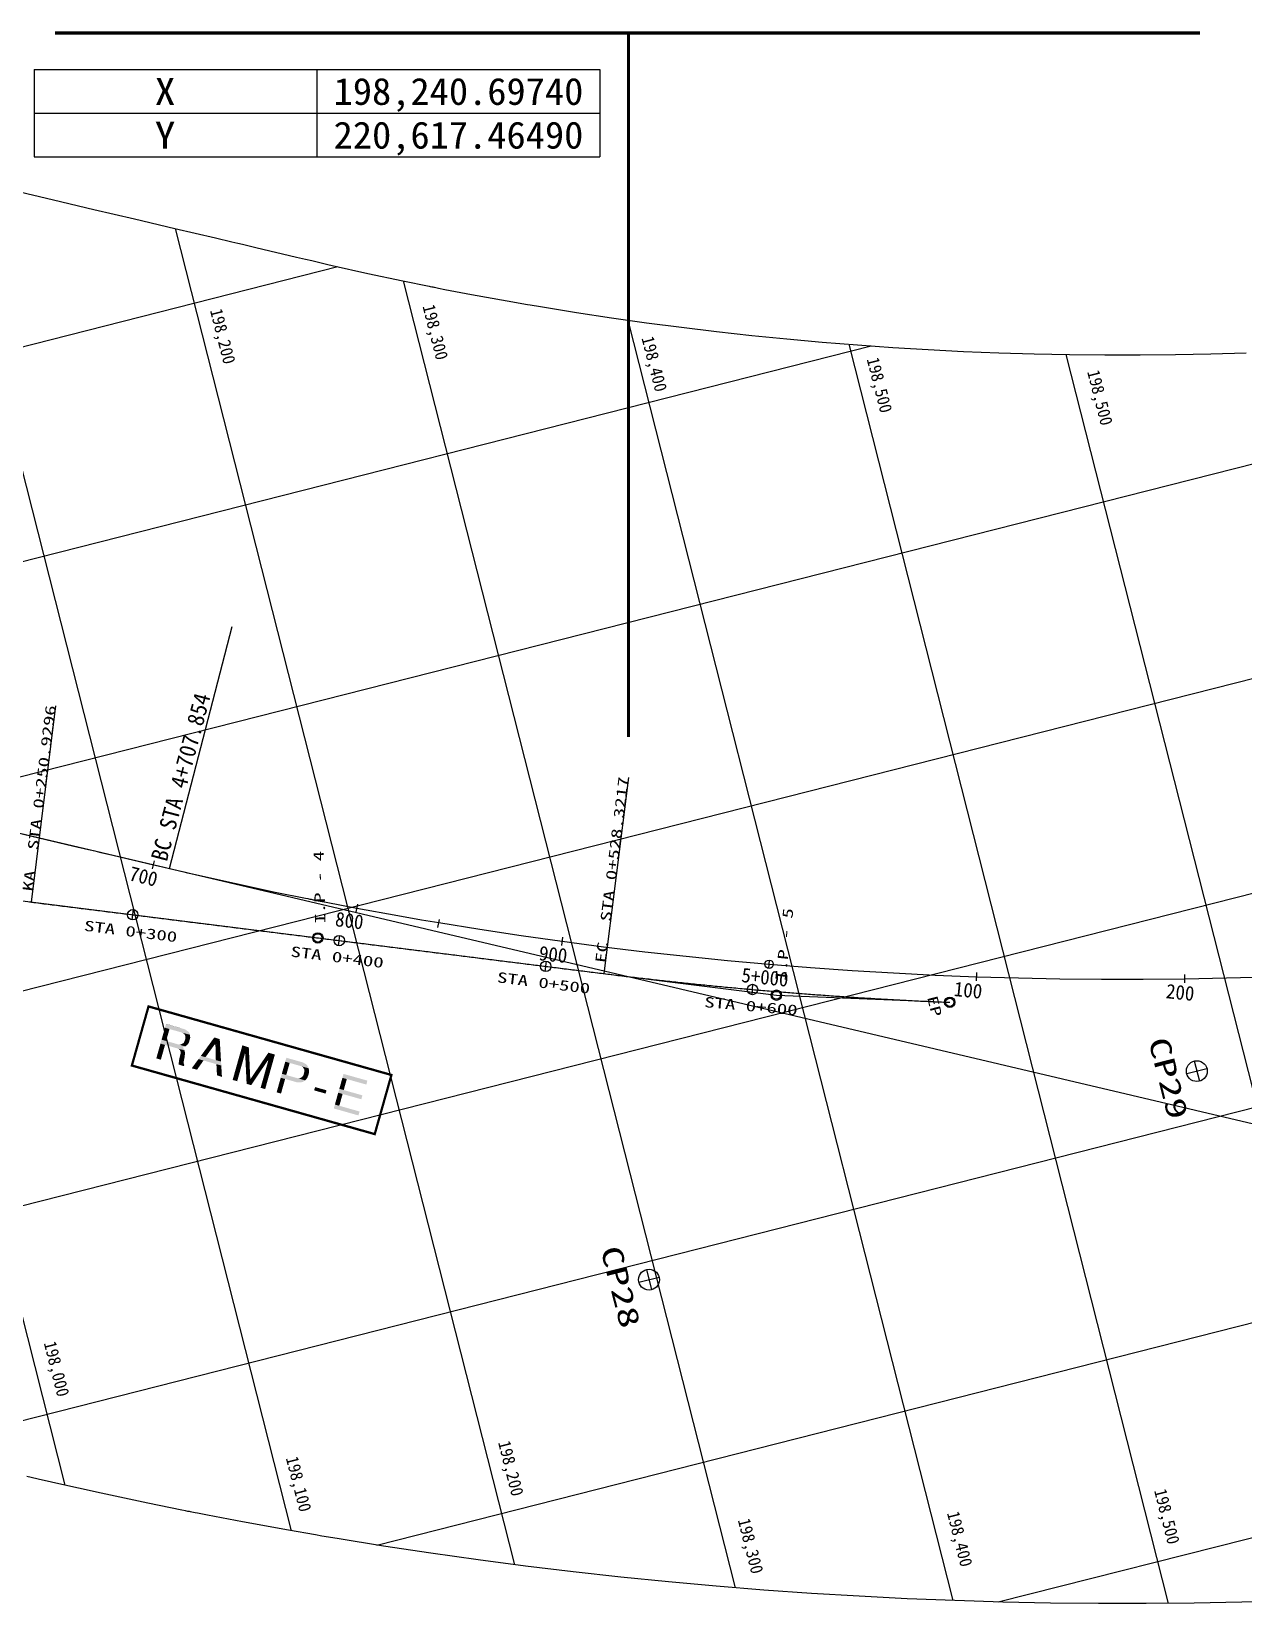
# Model space of a CAD drawing. Header units: feet. Extents: x 227184 to 231389, y 193870 to 196840.
# Drawn here: x 228695 to 229278, y 195225 to 195980 of the extents above; entities that cross this region are included whole.
import ezdxf
from ezdxf.enums import TextEntityAlignment as Align

# ---------------------------------------------------------------- set-up
doc = ezdxf.new("R2010")
doc.units = ezdxf.units.FT
doc.header["$LTSCALE"] = 10
doc.header["$MEASUREMENT"] = 0
for name, color, linetype in [('CA-ALGN-CNTL', 2, 'CONTINUOUS'), ('CA-ALGN-STSM', 2, 'CONTINUOUS'), ('CA-ALGN-SUBL', 1, 'CONTINUOUS'), ('CA-ALGN-SUBT', 2, 'CONTINUOUS'), ('CA-ALGN-TEXT', 3, 'CONTINUOUS'), ('CA-LEAL', 1, 'CONTINUOUS'), ('CA-TABL-LIN1', 4, 'CONTINUOUS'), ('CA-TABL-LIN2', 1, 'CONTINUOUS'), ('CA-TABL-TEX2', 3, 'CONTINUOUS'), ('CV-GRID-LINE', 1, 'CONTINUOUS'), ('CV-GRID-TEXT', 4, 'CONTINUOUS'), ('CV-SURV-SYMB', 3, 'CONTINUOUS'), ('CV-SURV-TEXT', 3, 'CONTINUOUS'), ('CZ-LIN1', 7, 'CONTINUOUS'), ('CZ-TEX1', 6, 'CONTINUOUS')]:
    doc.layers.add(name, color=color, linetype=linetype)
doc.styles.add('GHS', font='DotumChe.ttf')
doc.styles.add('HS', font='DotumChe.ttf')
doc.styles.add('RP2', font='DotumChe.ttf')

msp = doc.modelspace()

# ---------------------------------------------------------------- linework, layer by layer
at = {"layer": 'CA-ALGN-CNTL'}
for points in [[(228675.74, 195598), (228695.21, 195593.41), (228714.68, 195588.83), (228722.47, 195586.99), (228725.39, 195586.31), (228727.63, 195585.78), (228734.15, 195584.24), (228753.62, 195579.66), (228757.9, 195578.65), (228758, 195578.63), (228761.26, 195577.86), (228768.22, 195576.24), (228769.97, 195575.83), (228773.09, 195575.11), (228792.61, 195570.75), (228812.17, 195566.57), (228826.67, 195563.61), (228827.85, 195563.38), (228828.83, 195563.18), (228829.41, 195563.06), (228829.91, 195562.97), (228830.4, 195562.87), (228831.08, 195562.73), (228831.77, 195562.6), (228832.75, 195562.4), (228836.68, 195561.63), (228851.41, 195558.82), (228871.08, 195555.23), (228882.41, 195553.26), (228884.58, 195552.89), (228890.8, 195551.85), (228910.54, 195548.66), (228930.31, 195545.67), (228950.12, 195542.87), (228969.95, 195540.28), (228989.8, 195537.88), (229009.68, 195535.68), (229029.58, 195533.68), (229049.5, 195531.88), (229069.44, 195530.28), (229089.39, 195528.88), (229109.35, 195527.67), (229129.33, 195526.67), (229149.31, 195525.87), (229169.3, 195525.26), (229189.3, 195524.86), (229209.3, 195524.66), (229229.3, 195524.66), (229249.3, 195524.85), (229269.29, 195525.25), (229289.28, 195525.85)], [(228694.07, 195561.82), (228695, 195561.7), (228695.07, 195561.69), (228696.06, 195561.57), (228697.05, 195561.45), (228698.04, 195561.32), (228699.04, 195561.2), (228700.03, 195561.07), (228701.02, 195560.95), (228702.01, 195560.83), (228703, 195560.7), (228704, 195560.58), (228704.99, 195560.46), (228705.98, 195560.33), (228706.97, 195560.21), (228707.97, 195560.08), (228708.96, 195559.96), (228709.95, 195559.84), (228710.94, 195559.71), (228711.94, 195559.59), (228712.93, 195559.46), (228713.92, 195559.34), (228714.91, 195559.22), (228715.9, 195559.09), (228716.9, 195558.97), (228717.89, 195558.84), (228718.88, 195558.72), (228719.87, 195558.6), (228720.87, 195558.47), (228721.86, 195558.35), (228722.85, 195558.23), (228723.84, 195558.1), (228724.83, 195557.98), (228725.83, 195557.85), (228726.82, 195557.73), (228727.81, 195557.61), (228728.8, 195557.48), (228729.8, 195557.36), (228730.79, 195557.23), (228731.78, 195557.11), (228732.77, 195556.99), (228733.77, 195556.86), (228734.76, 195556.74), (228735.75, 195556.61), (228736.74, 195556.49), (228737.73, 195556.37), (228738.73, 195556.24), (228739.72, 195556.12), (228740.71, 195556), (228741.7, 195555.87), (228742.7, 195555.75), (228743.69, 195555.62), (228744.68, 195555.5), (228745.67, 195555.38), (228746.67, 195555.25), (228747.66, 195555.13), (228748.65, 195555), (228749.64, 195554.88), (228750.63, 195554.76), (228751.63, 195554.63), (228752.62, 195554.51), (228753.61, 195554.38), (228754.6, 195554.26), (228755.6, 195554.14), (228756.59, 195554.01), (228757.58, 195553.89), (228758.57, 195553.77), (228759.57, 195553.64), (228760.56, 195553.52), (228761.55, 195553.39), (228762.54, 195553.27), (228763.53, 195553.15), (228764.53, 195553.02), (228765.52, 195552.9), (228766.51, 195552.77), (228767.5, 195552.65), (228768.5, 195552.53), (228769.49, 195552.4), (228770.48, 195552.28), (228771.47, 195552.15), (228772.47, 195552.03), (228773.46, 195551.91), (228774.45, 195551.78), (228775.44, 195551.66), (228776.43, 195551.54), (228777.43, 195551.41), (228778.42, 195551.29), (228779.41, 195551.16), (228780.4, 195551.04), (228781.4, 195550.92), (228782.39, 195550.79), (228783.38, 195550.67), (228784.37, 195550.54), (228785.37, 195550.42), (228786.36, 195550.3), (228787.35, 195550.17), (228788.34, 195550.05), (228789.33, 195549.92), (228790.33, 195549.8), (228791.32, 195549.68), (228792.31, 195549.55), (228793.3, 195549.43), (228794.3, 195549.31), (228795.29, 195549.18), (228796.28, 195549.06), (228797.27, 195548.93), (228798.26, 195548.81), (228799.26, 195548.69), (228800.25, 195548.56), (228801.24, 195548.44), (228802.23, 195548.31), (228803.23, 195548.19), (228804.22, 195548.07), (228805.21, 195547.94), (228806.2, 195547.82), (228807.2, 195547.69), (228808.19, 195547.57), (228809.18, 195547.45), (228810.17, 195547.32), (228811.16, 195547.2), (228812.16, 195547.08), (228813.15, 195546.95), (228814.14, 195546.83), (228815.13, 195546.7), (228816.13, 195546.58), (228817.12, 195546.46), (228818.11, 195546.33), (228819.1, 195546.21), (228820.1, 195546.08), (228821.09, 195545.96), (228822.08, 195545.84), (228823.07, 195545.71), (228824.06, 195545.59), (228825.06, 195545.46), (228826.05, 195545.34), (228827.04, 195545.22), (228828.03, 195545.09), (228829.03, 195544.97), (228830.02, 195544.85), (228831.01, 195544.72), (228832, 195544.6), (228833, 195544.47), (228833.99, 195544.35), (228834.98, 195544.23), (228835.97, 195544.1), (228836.96, 195543.98), (228837.96, 195543.85), (228838.95, 195543.73), (228839.94, 195543.61), (228840.93, 195543.48), (228841.93, 195543.36), (228842.92, 195543.23), (228843.91, 195543.11), (228844.9, 195542.99), (228845.9, 195542.86), (228846.89, 195542.74), (228847.88, 195542.62), (228848.87, 195542.49), (228849.86, 195542.37), (228850.86, 195542.24), (228851.85, 195542.12), (228852.84, 195542), (228853.83, 195541.87), (228854.83, 195541.75), (228855.82, 195541.62), (228856.81, 195541.5), (228857.8, 195541.38), (228858.79, 195541.25), (228859.79, 195541.13), (228860.78, 195541), (228861.77, 195540.88), (228862.76, 195540.76), (228863.76, 195540.63), (228864.75, 195540.51), (228865.74, 195540.39), (228866.73, 195540.26), (228867.73, 195540.14), (228868.72, 195540.01), (228869.71, 195539.89), (228870.7, 195539.77), (228871.69, 195539.64), (228872.69, 195539.52), (228873.68, 195539.39), (228874.67, 195539.27), (228875.66, 195539.15), (228876.66, 195539.02), (228877.65, 195538.9), (228878.64, 195538.77), (228879.63, 195538.65), (228880.63, 195538.53), (228881.62, 195538.4), (228882.61, 195538.28), (228883.6, 195538.16), (228884.59, 195538.03), (228885.59, 195537.91), (228886.58, 195537.78), (228887.57, 195537.66), (228888.41, 195537.55), (228888.56, 195537.54), (228889.56, 195537.41), (228890.55, 195537.29), (228891.54, 195537.16), (228892.53, 195537.04), (228893.53, 195536.92), (228894.52, 195536.79), (228895.51, 195536.67), (228896.5, 195536.54), (228897.49, 195536.42), (228898.49, 195536.3), (228899.48, 195536.17), (228900.47, 195536.05), (228901.46, 195535.93), (228902.46, 195535.8), (228903.45, 195535.68), (228904.44, 195535.55), (228905.43, 195535.43), (228906.43, 195535.31), (228907.42, 195535.18), (228908.41, 195535.06), (228908.41, 195535.06), (228909.4, 195534.93), (228910.39, 195534.81), (228911.39, 195534.69), (228912.38, 195534.56), (228913.37, 195534.44), (228914.36, 195534.31), (228915.36, 195534.19), (228916.35, 195534.07), (228917.34, 195533.94), (228918.33, 195533.82), (228919.33, 195533.7), (228920.32, 195533.57), (228921.31, 195533.45), (228922.3, 195533.32), (228923.29, 195533.2), (228924.29, 195533.08), (228925.28, 195532.95), (228926.27, 195532.83), (228927.26, 195532.7), (228928.26, 195532.58), (228928.4, 195532.56), (228929.25, 195532.46), (228930.24, 195532.33), (228931.23, 195532.21), (228932.22, 195532.08), (228933.22, 195531.96), (228934.21, 195531.84), (228935.2, 195531.71), (228936.19, 195531.59), (228937.19, 195531.47), (228938.18, 195531.34), (228939.17, 195531.22), (228940.16, 195531.09), (228941.16, 195530.97), (228942.15, 195530.85), (228943.14, 195530.72), (228944.13, 195530.6), (228945.12, 195530.47), (228946.12, 195530.35), (228947.11, 195530.23), (228948.1, 195530.1), (228948.34, 195530.07), (228949.09, 195529.98), (228950.09, 195529.86), (228951.08, 195529.73), (228952.07, 195529.61), (228953.06, 195529.48), (228954.06, 195529.36), (228955.05, 195529.24), (228956.04, 195529.11), (228957.03, 195528.99), (228958.02, 195528.86), (228959.02, 195528.74), (228960.01, 195528.62), (228961, 195528.49), (228961.99, 195528.37), (228962.99, 195528.24), (228963.98, 195528.12), (228964.97, 195528), (228965.96, 195527.87), (228966.96, 195527.75), (228967.95, 195527.63), (228968.35, 195527.57), (228968.94, 195527.5), (228969.93, 195527.38), (228970.25, 195527.34), (228970.92, 195527.25), (228971.92, 195527.13), (228972.91, 195527.01), (228973.9, 195526.89), (228974.89, 195526.76), (228975.89, 195526.64), (228976.88, 195526.52), (228977.87, 195526.4), (228978.87, 195526.28), (228979.86, 195526.16), (228980.85, 195526.04), (228981.84, 195525.92), (228982.84, 195525.81), (228983.83, 195525.69), (228984.82, 195525.57), (228985.82, 195525.46), (228986.81, 195525.34), (228987.8, 195525.22), (228988.33, 195525.16), (228988.8, 195525.11), (228989.79, 195525), (228990.78, 195524.88), (228991.78, 195524.77), (228992.77, 195524.65), (228993.76, 195524.54), (228994.76, 195524.43), (228995.75, 195524.32), (228996.75, 195524.21), (228997.74, 195524.1), (228998.73, 195523.99), (228999.73, 195523.88), (229000.72, 195523.77), (229001.72, 195523.66), (229002.71, 195523.55), (229003.7, 195523.44), (229004.7, 195523.34), (229005.69, 195523.23), (229006.69, 195523.13), (229007.68, 195523.02), (229008.68, 195522.91), (229009.67, 195522.81), (229010.66, 195522.71), (229011.66, 195522.6), (229012.65, 195522.5), (229013.65, 195522.4), (229014.64, 195522.29), (229015.64, 195522.19), (229016.63, 195522.09), (229017.63, 195521.99), (229018.62, 195521.89), (229019.62, 195521.79), (229020.61, 195521.69), (229021.61, 195521.59), (229022.6, 195521.5), (229023.6, 195521.4), (229024.59, 195521.3), (229025.59, 195521.2), (229026.58, 195521.11), (229027.58, 195521.01), (229028.58, 195520.92), (229029.57, 195520.82), (229030.57, 195520.73), (229031.56, 195520.64), (229032.56, 195520.54), (229033.55, 195520.45), (229034.55, 195520.36), (229035.54, 195520.27), (229036.54, 195520.17), (229037.54, 195520.08), (229038.53, 195519.99), (229039.53, 195519.9), (229040.52, 195519.81), (229041.52, 195519.73), (229042.52, 195519.64), (229043.51, 195519.55), (229044.51, 195519.46), (229045.51, 195519.38), (229046.5, 195519.29), (229047.5, 195519.2), (229048.49, 195519.12), (229049.49, 195519.03), (229050.49, 195518.95), (229051.48, 195518.87), (229052.48, 195518.78), (229053.48, 195518.7), (229054.47, 195518.62), (229055.47, 195518.54), (229056.47, 195518.45), (229057.46, 195518.37), (229058.46, 195518.29), (229059.46, 195518.21), (229060.45, 195518.13), (229061.45, 195518.06), (229062.45, 195517.98), (229063.44, 195517.9), (229064.44, 195517.82), (229065.44, 195517.74), (229066.44, 195517.67), (229067.43, 195517.59), (229068.43, 195517.52), (229069.43, 195517.44), (229070.42, 195517.37), (229071.42, 195517.29), (229072.42, 195517.22), (229073.42, 195517.15), (229074.41, 195517.08), (229075.41, 195517), (229076.41, 195516.93), (229077.41, 195516.86), (229078.4, 195516.79), (229079.4, 195516.72), (229080.4, 195516.65), (229081.4, 195516.58), (229082.39, 195516.51), (229083.39, 195516.45), (229084.39, 195516.38), (229085.39, 195516.31), (229086.38, 195516.25), (229087.38, 195516.18), (229088.38, 195516.11), (229089.38, 195516.05), (229090.38, 195515.98), (229091.37, 195515.92), (229092.37, 195515.86), (229093.37, 195515.79), (229094.37, 195515.73), (229095.37, 195515.67), (229096.36, 195515.61), (229097.36, 195515.55), (229098.36, 195515.49), (229099.36, 195515.43), (229100.36, 195515.37), (229101.36, 195515.31), (229102.35, 195515.25), (229103.35, 195515.19), (229104.35, 195515.13), (229105.35, 195515.08), (229106.35, 195515.02), (229107.35, 195514.96), (229108.34, 195514.91), (229109.34, 195514.85), (229110.34, 195514.8), (229111.34, 195514.75), (229112.34, 195514.69), (229113.34, 195514.64), (229114.34, 195514.59), (229115.33, 195514.53), (229116.33, 195514.48), (229117.33, 195514.43), (229118.33, 195514.38), (229119.33, 195514.33), (229120.33, 195514.28), (229121.33, 195514.23), (229122.33, 195514.18), (229123.32, 195514.14), (229124.32, 195514.09), (229125.32, 195514.04), (229126.32, 195513.99), (229127.32, 195513.95), (229128.32, 195513.9), (229129.32, 195513.86), (229130.32, 195513.81), (229131.32, 195513.77), (229132.31, 195513.73), (229133.31, 195513.68), (229134.31, 195513.64), (229135.31, 195513.6), (229136.31, 195513.56)]]:
    msp.add_lwpolyline(points, dxfattribs=at)
at = {"layer": 'CA-ALGN-STSM', "linetype": 'Continuous'}
for p, q in [((228753.16, 195577.71), (228754.07, 195581.61)), ((228743.38, 195553.14), (228744, 195558.1)), ((228743.38, 195553.14), (228744, 195558.1)), ((228851.04, 195556.85), (228851.78, 195560.78)), ((228890.36, 195549.49), (228891.09, 195553.42)), ((228842.61, 195540.75), (228843.23, 195545.72)), ((228842.61, 195540.75), (228843.23, 195545.72)), ((228949.85, 195540.89), (228950.39, 195544.85)), ((228941.84, 195528.37), (228942.46, 195533.33)), ((228941.84, 195528.37), (228942.46, 195533.33)), ((229049.33, 195529.89), (229049.67, 195533.87)), ((229049.33, 195529.89), (229049.67, 195533.87)), ((229149.24, 195523.87), (229149.38, 195527.87)), ((229041.3, 195517.24), (229041.74, 195522.22)), ((229041.3, 195517.24), (229041.74, 195522.22)), ((229249.32, 195522.85), (229249.27, 195526.85))]:
    msp.add_line(p, q, dxfattribs=at)
for centre, radius in [((228743.69, 195555.62), 2.5), ((228832.62, 195544.52), 2.5), ((228832.62, 195544.52), 2), ((228842.92, 195543.23), 2.5), ((228942.15, 195530.85), 2.5), ((229049.5, 195531.88), 2), ((229041.52, 195519.73), 2.5), ((229053, 195517.01), 2.5), ((229053, 195517.01), 2), ((229136.31, 195513.56), 2.5), ((229136.31, 195513.56), 2)]:
    msp.add_circle(centre, radius, dxfattribs=at)
at = {"layer": 'CA-ALGN-SUBL', "linetype": 'Continuous'}
for p, q in [((228761.26, 195577.86), (228791.38, 195694.14)), ((228695, 195561.7), (228706.77, 195655.97)), ((228970.25, 195527.34), (228982.02, 195621.61))]:
    msp.add_line(p, q, dxfattribs=at)
at = {"layer": 'CA-ALGN-SUBL'}
for points in [[(228266.92, 195694.25), (229407.35, 195425.74), (230025.71, 195694.25)], [(228590.53, 195538.63), (228628.99, 195564.15), (228675.13, 195564.18), (228832.62, 195544.52), (229053, 195517.01)], [(229053, 195517.01), (229136.31, 195513.56)]]:
    msp.add_lwpolyline(points, dxfattribs=at)
at = {"layer": 'CA-LEAL', "const_width": 1.5}
for points in [[(228981.92, 195979.33), (228706.32, 195979.33)], [(229256.6, 195979.33), (228981.92, 195979.33)], [(228981.92, 195641.09), (228981.92, 195979.33)]]:
    msp.add_lwpolyline(points, dxfattribs=at)
at = {"layer": 'CA-TABL-LIN1', "linetype": 'Continuous'}
for p, q in [((228696.22, 195961.79), (228696.22, 195919.79)), ((228696.22, 195961.79), (228968.22, 195961.79)), ((228968.22, 195961.79), (228968.22, 195919.79)), ((228696.22, 195919.79), (228968.22, 195919.79))]:
    msp.add_line(p, q, dxfattribs=at)
at = {"layer": 'CA-TABL-LIN2', "linetype": 'Continuous'}
for p, q in [((228832.22, 195961.79), (228832.22, 195919.79)), ((228696.22, 195940.79), (228968.22, 195940.79))]:
    msp.add_line(p, q, dxfattribs=at)
at = {"layer": 'CV-GRID-LINE'}
for p, q in [((228544.67, 195937.06), (228711.08, 195281.57)), ((228221.95, 195503.24), (229921.32, 195934.66)), ((228654.4, 195911.22), (228819.82, 195259.65)), ((228764.13, 195885.39), (228927.13, 195243.32)), ((228273.62, 195722.7), (228842.25, 195867.06)), ((228873.7, 195860.2), (229033.12, 195232.23)), ((228214.94, 195398.28), (229961.67, 195841.73)), ((228981.64, 195841.39), (229137.85, 195226.09)), ((229087.77, 195829.77), (229241.36, 195224.76)), ((228247.79, 195612.97), (229098.61, 195828.97)), ((229192.18, 195824.86), (229343.72, 195227.99)), ((228425.79, 195348.64), (230002.02, 195748.81)), ((228636.64, 195299), (230042.37, 195655.88)), ((228860.97, 195252.78), (230082.73, 195562.95)), ((229159.61, 195225.42), (230123.08, 195470.02))]:
    msp.add_line(p, q, dxfattribs=at)
at = {"layer": 'CV-SURV-SYMB', "linetype": 'Continuous'}
for p, q in [((229253.82, 195485.37), (229256.28, 195475.67)), ((229253.82, 195485.37), (229256.28, 195475.67)), ((229250.2, 195479.29), (229259.9, 195481.75)), ((229250.2, 195479.29), (229259.9, 195481.75)), ((228990.55, 195385.12), (228993.01, 195375.43)), ((228990.55, 195385.12), (228993.01, 195375.43)), ((228986.94, 195379.05), (228996.63, 195381.51)), ((228986.94, 195379.05), (228996.63, 195381.51))]:
    msp.add_line(p, q, dxfattribs=at)
for centre in [(229255.05, 195480.52), (229255.05, 195480.52), (228991.78, 195380.28), (228991.78, 195380.28)]:
    msp.add_circle(centre, 5, dxfattribs=at)
at = {"layer": 'CZ-LIN1'}
for points in [[(228686.09, 195903.76), (228705.56, 195899.18), (228725.03, 195894.59), (228744.5, 195890.01), (228763.96, 195885.43), (228783.43, 195880.84), (228791.22, 195879.01), (228794.14, 195878.32), (228796.38, 195877.8), (228802.9, 195876.26), (228822.37, 195871.68), (228826.64, 195870.67), (228826.74, 195870.65), (228829.75, 195869.94), (228836.12, 195868.45), (228837.37, 195868.16), (228839.45, 195867.68), (228856.66, 195863.83), (228873.48, 195860.25), (228886.11, 195857.67), (228886.62, 195857.56), (228887.46, 195857.4), (228887.95, 195857.3), (228888.36, 195857.22), (228888.77, 195857.13), (228889.36, 195857.02), (228889.93, 195856.91), (228890.67, 195856.76), (228893.71, 195856.16), (228906.45, 195853.73), (228923.68, 195850.59), (228933.34, 195848.91), (228934.69, 195848.68), (228939.61, 195847.85), (228956.9, 195845.06), (228973.71, 195842.51), (228990.54, 195840.14), (229007.4, 195837.93), (229024.28, 195835.9), (229041.17, 195834.03), (229058.09, 195832.33), (229075.02, 195830.8), (229091.96, 195829.43), (229108.92, 195828.24), (229125.89, 195827.22), (229142.87, 195826.37), (229159.86, 195825.69), (229176.85, 195825.17), (229193.84, 195824.83), (229210.84, 195824.66), (229227.84, 195824.66), (229244.84, 195824.82), (229261.84, 195825.16), (229278.83, 195825.67)], [(229299.73, 195226.02), (229276.74, 195225.34), (229253.75, 195224.88), (229230.75, 195224.66), (229207.75, 195224.66), (229184.75, 195224.89), (229161.76, 195225.36), (229138.77, 195226.05), (229115.78, 195226.97), (229092.81, 195228.13), (229069.86, 195229.51), (229046.91, 195231.12), (229023.99, 195232.96), (229001.08, 195235.03), (228978.19, 195237.33), (228955.33, 195239.86), (228932.5, 195242.62), (228909.69, 195245.6), (228886.92, 195248.82), (228864.18, 195252.26), (228841.98, 195255.84), (228834.48, 195257.11), (228831.49, 195257.61), (228818.49, 195259.88), (228796.36, 195263.91), (228779.64, 195267.1), (228774.83, 195268.05), (228773.61, 195268.29), (228772.81, 195268.45), (228772.02, 195268.6), (228771.45, 195268.72), (228770.88, 195268.83), (228770.2, 195268.97), (228769.07, 195269.19), (228767.23, 195269.56), (228750.86, 195272.9), (228728.56, 195277.66), (228706.73, 195282.54), (228702.58, 195283.5), (228700.32, 195284.02), (228692.77, 195285.78)]]:
    msp.add_lwpolyline(points, dxfattribs=at)
at = {"layer": 'CZ-LIN1', "const_width": 1.1}
msp.add_lwpolyline([(228751.26, 195511.58), (228867.99, 195478.65), (228859.97, 195450.24), (228743.25, 195483.18)], close=True, dxfattribs=at)
at = {"layer": 'CZ-TEX1'}
for points in [[(228758.1, 195497.64), (228758.02, 195497.34), (228760.29, 195497.03), (228760.21, 195496.72)], [(228758.51, 195499.08), (228758.1, 195497.64), (228760.7, 195498.46), (228760.29, 195497.03)], [(228758.79, 195500.06), (228758.51, 195499.08), (228760.98, 195499.44), (228760.7, 195498.46)], [(228758.85, 195500.29), (228758.79, 195500.06), (228761.04, 195499.67), (228760.98, 195499.44)], [(228759.04, 195500.96), (228758.85, 195500.29), (228761.23, 195500.35), (228761.04, 195499.67)], [(228759.15, 195501.34), (228759.04, 195500.96), (228761.34, 195500.72), (228761.23, 195500.35)], [(228759.25, 195501.72), (228759.15, 195501.34), (228771.11, 195498.38), (228771.15, 195497.95)], [(228759.47, 195502.47), (228759.25, 195501.72), (228770.56, 195499.34), (228771.11, 195498.38)], [(228759.66, 195503.15), (228759.47, 195502.47), (228768.79, 195500.58), (228770.56, 195499.34)], [(228759.68, 195503.23), (228759.66, 195503.15), (228759.68, 195503.23), (228768.79, 195500.58)], [(228767.53, 195498.98), (228768.48, 195498.3), (228771.15, 195497.95), (228771.2, 195497.53)], [(228768.48, 195498.3), (228768.97, 195497.43), (228771.2, 195497.53), (228771.29, 195496.78)], [(228768.97, 195497.43), (228768.97, 195497.19), (228771.29, 195496.78), (228771.32, 195496.52)], [(228756.19, 195490.85), (228755.57, 195488.66), (228758.38, 195490.23), (228757.76, 195488.04)], [(228756.53, 195492.06), (228756.19, 195490.85), (228758.72, 195491.44), (228758.38, 195490.23)], [(228756.72, 195492.74), (228756.53, 195492.06), (228758.91, 195492.12), (228758.72, 195491.44)], [(228756.74, 195492.81), (228756.72, 195492.74), (228758.93, 195492.19), (228758.91, 195492.12)], [(228756.93, 195493.49), (228756.74, 195492.81), (228759.12, 195492.87), (228758.93, 195492.19)], [(228757, 195493.72), (228756.93, 195493.49), (228759.19, 195493.1), (228759.12, 195492.87)], [(228757.08, 195494.02), (228757, 195493.72), (228768.48, 195490.8), (228768.56, 195490.46)], [(228757.27, 195494.7), (228757.08, 195494.02), (228767.84, 195491.72), (228768.48, 195490.8)], [(228757.34, 195494.93), (228757.27, 195494.7), (228767.91, 195491.94), (228767.84, 195491.72)], [(228757.53, 195495.61), (228757.34, 195494.93), (228768.91, 195492.39), (228767.91, 195491.94)], [(228757.55, 195495.68), (228757.53, 195495.61), (228759.74, 195495.06), (228759.72, 195494.99)], [(228757.59, 195495.83), (228757.55, 195495.68), (228759.78, 195495.21), (228759.74, 195495.06)], [(228757.79, 195496.51), (228757.59, 195495.83), (228759.97, 195495.89), (228759.78, 195495.21)], [(228757.87, 195496.81), (228757.79, 195496.51), (228760.06, 195496.2), (228759.97, 195495.89)], [(228758.02, 195497.34), (228757.87, 195496.81), (228760.21, 195496.72), (228760.06, 195496.2)], [(228765.53, 195491.31), (228766.14, 195490.89), (228768.56, 195490.46), (228768.61, 195490.2)], [(228766.06, 195493.28), (228765.76, 195493.28), (228769.02, 195492.44), (228768.91, 195492.39)], [(228766.65, 195493.28), (228766.06, 195493.28), (228769.18, 195492.56), (228769.02, 195492.44)], [(228766.14, 195490.89), (228766.63, 195490.02), (228768.61, 195490.2), (228768.78, 195489.42)], [(228766.63, 195490.02), (228766.64, 195489.94), (228768.78, 195489.42), (228768.8, 195489.33)], [(228766.64, 195489.94), (228766.72, 195489.18), (228768.8, 195489.33), (228768.74, 195488.61)], [(228767.58, 195493.75), (228766.65, 195493.28), (228769.86, 195493.1), (228769.18, 195492.56)], [(228767.99, 195493.96), (228767.58, 195493.75), (228770.07, 195493.37), (228769.86, 195493.1)], [(228768.36, 195494.42), (228767.99, 195493.96), (228770.43, 195493.84), (228770.07, 195493.37)], [(228768.47, 195494.72), (228768.36, 195494.42), (228770.64, 195494.11), (228770.43, 195493.84)], [(228769, 195496.12), (228768.47, 195494.72), (228771.04, 195495.54), (228770.64, 195494.11)], [(228768.97, 195497.19), (228769, 195496.12), (228771.32, 195496.52), (228771.04, 195495.54)], [(228778.7, 195490.94), (228777.41, 195489.18), (228780.88, 195490.32), (228779.61, 195488.56)], [(228780.85, 195493.91), (228778.7, 195490.94), (228783.03, 195493.3), (228780.88, 195490.32)], [(228781, 195494.12), (228780.85, 195493.91), (228783.18, 195493.5), (228783.42, 195493.19)], [(228782.81, 195496.62), (228781, 195494.12), (228785.48, 195495.87), (228785.65, 195492.81)], [(228782.85, 195496.69), (228785.48, 195495.87), (228782.85, 195496.69), (228782.81, 195496.62)], [(228783.18, 195493.5), (228783.03, 195493.3), (228785.65, 195492.81), (228785.67, 195492.56)], [(228783.42, 195493.19), (228783.51, 195489.58), (228785.67, 195492.56), (228785.88, 195488.91)], [(228796.09, 195491.9), (228795.39, 195489.41), (228799.49, 195490.94), (228799.63, 195488.21)], [(228796.34, 195492.8), (228796.09, 195491.9), (228799.44, 195491.93), (228799.49, 195490.94)], [(228796.37, 195492.88), (228796.34, 195492.8), (228796.37, 195492.88), (228799.44, 195491.93)], [(228755.02, 195486.7), (228755, 195486.62), (228757.21, 195486.08), (228757.18, 195486)], [(228755.17, 195487.23), (228755.02, 195486.7), (228757.35, 195486.61), (228757.21, 195486.08)], [(228755.21, 195487.38), (228755.17, 195487.23), (228757.4, 195486.76), (228757.35, 195486.61)], [(228755.53, 195488.51), (228755.21, 195487.38), (228757.72, 195487.89), (228757.4, 195486.76)], [(228755.57, 195488.66), (228755.53, 195488.51), (228757.76, 195488.04), (228757.72, 195487.89)], [(228765.78, 195484.23), (228765.74, 195483.67), (228768.45, 195483.48), (228768.3, 195482.95)], [(228765.74, 195483.67), (228768.28, 195482.87), (228768.3, 195482.95), (228768.28, 195482.87)], [(228765.8, 195484.39), (228765.78, 195484.23), (228768.27, 195483.69), (228768.45, 195483.48)], [(228765.9, 195485.58), (228765.8, 195484.39), (228768.13, 195484.95), (228768.27, 195483.69)], [(228765.91, 195485.74), (228765.9, 195485.58), (228768.17, 195485.11), (228768.13, 195484.95)], [(228766.43, 195487.96), (228765.91, 195485.74), (228768.64, 195487.34), (228768.17, 195485.11)], [(228766.72, 195489.18), (228766.43, 195487.96), (228768.74, 195488.61), (228768.64, 195487.34)], [(228774.48, 195485.2), (228772.24, 195482.17), (228776.92, 195484.51), (228774.76, 195481.45)], [(228775.27, 195486.28), (228774.48, 195485.2), (228777.69, 195485.6), (228776.92, 195484.51)], [(228776.42, 195487.83), (228775.27, 195486.28), (228786.1, 195485.1), (228786.22, 195483.19)], [(228777.41, 195489.18), (228776.42, 195487.83), (228779.61, 195488.56), (228778.63, 195487.21)], [(228783.51, 195489.58), (228783.57, 195487.44), (228785.88, 195488.91), (228786, 195486.76)], [(228783.57, 195487.44), (228783.61, 195485.8), (228786, 195486.76), (228786.1, 195485.1)], [(228783.88, 195483.85), (228783.95, 195482.53), (228786.22, 195483.19), (228786.3, 195481.87)], [(228783.95, 195482.53), (228784.14, 195478.81), (228786.3, 195481.87), (228786.52, 195478.14)], [(228793.51, 195482.76), (228792.49, 195479.14), (228795.7, 195482.15), (228794.68, 195478.52)], [(228793.53, 195482.84), (228793.51, 195482.76), (228795.72, 195482.22), (228795.7, 195482.15)], [(228793.85, 195483.97), (228793.53, 195482.84), (228796.04, 195483.35), (228795.72, 195482.22)], [(228794.02, 195484.58), (228793.85, 195483.97), (228796.21, 195483.96), (228796.04, 195483.35)], [(228794.3, 195485.56), (228794.02, 195484.58), (228796.49, 195484.94), (228796.21, 195483.96)], [(228794.39, 195485.86), (228794.3, 195485.56), (228796.57, 195485.24), (228796.49, 195484.94)], [(228795.34, 195489.26), (228794.39, 195485.86), (228797.53, 195488.64), (228796.57, 195485.24)], [(228795.37, 195489.33), (228795.34, 195489.26), (228797.55, 195488.71), (228797.53, 195488.64)], [(228795.39, 195489.41), (228795.37, 195489.33), (228799.63, 195488.21), (228799.63, 195488.13)], [(228797.71, 195488.67), (228797.71, 195488.59), (228799.63, 195488.13), (228799.63, 195488.05)], [(228797.71, 195488.59), (228797.9, 195484.87), (228799.63, 195488.05), (228799.82, 195484.33)], [(228797.9, 195484.87), (228797.91, 195484.54), (228799.82, 195484.33), (228799.84, 195484)], [(228797.91, 195484.54), (228797.97, 195483.46), (228799.84, 195484), (228799.88, 195482.92)], [(228797.97, 195483.46), (228798, 195482.8), (228799.88, 195482.92), (228799.91, 195482.26)], [(228798, 195482.8), (228798.06, 195481.56), (228799.91, 195482.26), (228799.96, 195481.03)], [(228804.34, 195482.72), (228803.74, 195481.83), (228806.26, 195482.18), (228805.66, 195481.29)], [(228804.53, 195483), (228804.34, 195482.72), (228806.45, 195482.46), (228806.26, 195482.18)], [(228806.62, 195486.08), (228804.53, 195483), (228808.55, 195485.53), (228806.45, 195482.46)], [(228806.66, 195486.14), (228806.62, 195486.08), (228808.69, 195485.57), (228808.55, 195485.53)], [(228806.71, 195486.21), (228806.66, 195486.14), (228808.82, 195485.62), (228808.8, 195485.54)], [(228808.24, 195488.47), (228806.71, 195486.21), (228811.71, 195487.49), (228811.01, 195485)], [(228808.78, 195485.47), (228807.82, 195482.07), (228810.97, 195484.85), (228810.01, 195481.45)], [(228808.85, 195489.28), (228808.24, 195488.47), (228811.97, 195488.4), (228811.71, 195487.49)], [(228808.82, 195485.62), (228808.69, 195485.57), (228811.01, 195485), (228810.99, 195484.92)], [(228808.8, 195485.54), (228808.78, 195485.47), (228810.99, 195484.92), (228810.97, 195484.85)], [(228808.9, 195489.34), (228808.85, 195489.28), (228811.99, 195488.47), (228811.97, 195488.4)], [(228816.29, 195482.61), (228815.99, 195481.56), (228818.4, 195482.02), (228818.1, 195480.96)], [(228816.44, 195483.14), (228816.29, 195482.61), (228818.55, 195482.55), (228818.4, 195482.02)], [(228816.69, 195484.05), (228816.44, 195483.14), (228818.81, 195483.45), (228818.55, 195482.55)], [(228816.8, 195484.43), (228816.69, 195484.05), (228818.91, 195483.83), (228818.81, 195483.45)], [(228816.91, 195484.8), (228816.8, 195484.43), (228819.02, 195484.21), (228818.91, 195483.83)], [(228816.97, 195485.03), (228816.91, 195484.8), (228819.08, 195484.43), (228819.02, 195484.21)], [(228817.05, 195485.33), (228816.97, 195485.03), (228828.08, 195482.22), (228828.17, 195481.87)], [(228817.29, 195486.16), (228817.05, 195485.33), (228827.48, 195483.29), (228828.08, 195482.22)], [(228817.4, 195486.54), (228817.29, 195486.16), (228826.91, 195483.86), (228827.48, 195483.29)], [(228817.5, 195486.92), (228817.4, 195486.54), (228825.43, 195484.68), (228826.91, 195483.86)], [(228824.82, 195482.81), (228825.44, 195482.4), (228828.17, 195481.87), (228828.23, 195481.61)], [(228825.44, 195482.4), (228825.74, 195481.9), (228828.23, 195481.61), (228828.35, 195481.17)], [(228772.15, 195481.86), (228772.13, 195481.79), (228774.57, 195481.18), (228772.13, 195481.79)], [(228772.24, 195482.17), (228772.15, 195481.86), (228774.76, 195481.45), (228774.57, 195481.18)], [(228784.14, 195478.81), (228784.15, 195478.48), (228786.52, 195478.14), (228786.54, 195477.8)], [(228784.15, 195478.48), (228786.55, 195477.72), (228786.54, 195477.8), (228786.55, 195477.72)], [(228792.34, 195478.61), (228791.68, 195476.27), (228794.53, 195477.99), (228793.87, 195475.65)], [(228792.45, 195478.99), (228792.34, 195478.61), (228794.64, 195478.37), (228794.53, 195477.99)], [(228792.49, 195479.14), (228792.45, 195478.99), (228794.68, 195478.52), (228794.64, 195478.37)], [(228798.06, 195481.56), (228798.07, 195481.48), (228799.96, 195481.03), (228799.97, 195480.94)], [(228798.07, 195481.48), (228798.25, 195477.52), (228799.97, 195480.94), (228800.14, 195476.98)], [(228798.25, 195477.52), (228798.26, 195477.35), (228800.14, 195476.98), (228800.15, 195476.82)], [(228798.26, 195477.35), (228798.28, 195476.94), (228802.24, 195476.23), (228802.01, 195475.88)], [(228798.28, 195476.94), (228798.4, 195474.38), (228802.01, 195475.88), (228800.59, 195473.76)], [(228800.42, 195476.9), (228800.15, 195476.82), (228802.33, 195476.36), (228802.24, 195476.23)], [(228802.63, 195480.19), (228800.42, 195476.9), (228804.53, 195479.65), (228802.33, 195476.36)], [(228802.68, 195480.26), (228802.63, 195480.19), (228804.58, 195479.72), (228804.53, 195479.65)], [(228803.37, 195481.29), (228802.68, 195480.26), (228805.28, 195480.75), (228804.58, 195479.72)], [(228803.74, 195481.83), (228803.37, 195481.29), (228805.66, 195481.29), (228805.28, 195480.75)], [(228805.78, 195474.82), (228805.12, 195472.48), (228807.97, 195474.2), (228807.31, 195471.86)], [(228805.88, 195475.2), (228805.78, 195474.82), (228808.07, 195474.58), (228807.97, 195474.2)], [(228805.93, 195475.35), (228805.88, 195475.2), (228808.12, 195474.73), (228808.07, 195474.58)], [(228806.95, 195478.97), (228805.93, 195475.35), (228809.14, 195478.36), (228808.12, 195474.73)], [(228806.97, 195479.05), (228806.95, 195478.97), (228809.16, 195478.43), (228809.14, 195478.36)], [(228807.29, 195480.18), (228806.97, 195479.05), (228809.48, 195479.56), (228809.16, 195478.43)], [(228807.46, 195480.79), (228807.29, 195480.18), (228809.65, 195480.17), (228809.48, 195479.56)], [(228807.74, 195481.77), (228807.46, 195480.79), (228809.93, 195481.15), (228809.65, 195480.17)], [(228807.82, 195482.07), (228807.74, 195481.77), (228810.01, 195481.45), (228809.93, 195481.15)], [(228814.8, 195477.33), (228812.82, 195470.31), (228816.91, 195476.73), (228814.93, 195469.71)], [(228814.93, 195477.78), (228814.8, 195477.33), (228824.51, 195475.08), (228822.65, 195475.11)], [(228815.05, 195478.24), (228814.93, 195477.78), (228825.39, 195475.32), (228824.51, 195475.08)], [(228815.16, 195478.61), (228815.05, 195478.24), (228825.83, 195475.6), (228825.39, 195475.32)], [(228815.33, 195479.22), (228815.16, 195478.61), (228826.52, 195476.06), (228825.83, 195475.6)], [(228815.37, 195479.37), (228815.33, 195479.22), (228817.49, 195478.77), (228817.44, 195478.62)], [(228815.42, 195479.52), (228815.37, 195479.37), (228817.53, 195478.92), (228817.49, 195478.77)], [(228815.65, 195480.35), (228815.42, 195479.52), (228817.76, 195479.75), (228817.53, 195478.92)], [(228815.67, 195480.42), (228815.65, 195480.35), (228817.78, 195479.83), (228817.76, 195479.75)], [(228815.95, 195481.41), (228815.67, 195480.42), (228818.06, 195480.81), (228817.78, 195479.83)], [(228815.99, 195481.56), (228815.95, 195481.41), (228818.1, 195480.96), (228818.06, 195480.81)], [(228823.52, 195477.07), (228823.03, 195477.04), (228826.7, 195476.17), (228826.52, 195476.06)], [(228824.02, 195477.09), (228823.52, 195477.07), (228826.8, 195476.31), (228826.7, 195476.17)], [(228825.08, 195477.69), (228824.02, 195477.09), (228827.39, 195477.04), (228826.8, 195476.31)], [(228825.13, 195477.75), (228825.08, 195477.69), (228827.45, 195477.1), (228827.39, 195477.04)], [(228825.76, 195478.64), (228825.13, 195477.75), (228827.85, 195478.05), (228827.45, 195477.1)], [(228825.74, 195481.9), (228826.05, 195481.41), (228828.35, 195481.17), (228828.34, 195480.76)], [(228825.8, 195478.79), (228825.76, 195478.64), (228827.92, 195478.19), (228827.85, 195478.05)], [(228826.05, 195479.86), (228825.8, 195478.79), (228828.29, 195479.23), (228827.92, 195478.19)], [(228826.05, 195481.41), (228826.17, 195480.39), (228828.34, 195480.76), (228828.31, 195479.79)], [(228826.17, 195480.39), (228826.05, 195479.86), (228828.31, 195479.79), (228828.29, 195479.23)], [(228844.45, 195477.28), (228842.96, 195471.99), (228846.56, 195476.68), (228845.07, 195471.4)], [(228844.98, 195479.16), (228844.45, 195477.28), (228856.45, 195475.93), (228855.92, 195474.04)], [(228831.3, 195472.84), (228830.85, 195471.25), (228836.81, 195471.28), (228836.36, 195469.7)], [(228842.42, 195470.11), (228840.83, 195464.44), (228844.54, 195469.51), (228842.94, 195463.85)], [(228842.64, 195470.86), (228842.42, 195470.11), (228853.73, 195467.73), (228853.52, 195466.98)], [(228842.96, 195471.99), (228842.64, 195470.86), (228854.05, 195468.86), (228853.73, 195467.73)], [(228840.83, 195464.44), (228840.29, 195462.56), (228852.68, 195461.1), (228852.14, 195459.21)]]:
    msp.add_solid(points, dxfattribs=at)

# ---------------------------------------------------------------- texts
at = {"layer": 'CA-ALGN-SUBT', "style": 'GHS'}
msp.add_text('BC STA 4+707.854', height=8, rotation=75.19287, dxfattribs=at).set_placement((228760.03, 195580.81))
at = {"layer": 'CA-ALGN-SUBT', "style": 'RP2', "width": 1.466797}
for s, rotation, p, p2 in [('KA  STA 0+250.9296', 82.88353, (228695.62, 195566.66), (228706.77, 195655.97)), ('EC  STA 0+528.3217', 82.88353, (228970.87, 195532.3), (228982.02, 195621.61)), ('I.P - 4', 91.3757, (228836.28, 195551.42), (228835.44, 195586.41)), ('I.P - 5', 83.74553, (229057.4, 195523.78), (229061.21, 195558.57))]:
    msp.add_text(s, height=5, rotation=rotation, dxfattribs=at).set_placement(p, p2, align=Align.FIT)
at = {"layer": 'CA-ALGN-TEXT', "style": 'GHS'}
for s, rotation, p in [('700', 346.11964, (228741.43, 195572.32)), ('800', 352.81216, (228840.63, 195550.23)), ('900', 354.11873, (228938.63, 195533.81)), ('5+000', 354.11873, (229035.94, 195523.33)), ('100', 354.11873, (229138.05, 195516.63)), ('200', 354.11873, (229239.98, 195515.58))]:
    msp.add_text(s, height=7, rotation=rotation, dxfattribs=at).set_placement(p)
at = {"layer": 'CA-ALGN-TEXT', "style": 'RP2', "width": 1.466797}
for s, rotation, p, p2 in [('STA 0+300', 352.88353, (228720.06, 195547.99), (228764.71, 195542.42)), ('STA 0+400', 352.88353, (228819.29, 195535.6), (228863.94, 195530.03)), ('STA 0+500', 352.88353, (228918.52, 195523.21), (228963.17, 195517.64)), ('STA 0+600', 354.9239, (229018.18, 195511.26), (229063, 195507.28)), ('EP', 284.24497, (229125.39, 195515.94), (229127.85, 195506.25))]:
    msp.add_text(s, height=5, rotation=rotation, dxfattribs=at).set_placement(p, p2, align=Align.FIT)
at = {"layer": 'CA-TABL-TEX2', "style": 'RP2'}
for s, width, p, p2 in [('X', 1.128305, (228754.22, 195944.79), (228764.22, 195944.79)), ('198,240.69740', 1.041513, (228840.22, 195944.79), (228960.22, 195944.79)), ('220,617.46490', 1.041513, (228840.22, 195923.79), (228960.22, 195923.79))]:
    msp.add_text(s, height=13, dxfattribs=dict(at, width=width)).set_placement(p, p2, align=Align.FIT)
at = {"layer": 'CA-TABL-TEX2', "style": 'RP2', "width": 1.128305}
msp.add_text('Y', height=13, rotation=360, dxfattribs=at).set_placement((228754.22, 195923.79), (228764.22, 195923.79), align=Align.FIT)
at = {"layer": 'CV-GRID-TEXT', "style": 'HS'}
for s, p in [('198,200', (228780.76, 195846.05)), ('198,300', (228882.9, 195848.03)), ('198,400', (228988.15, 195832.76)), ('198,500', (229096.37, 195822.62)), ('198,500', (229202.33, 195816.56)), ('198,000', (228700.88, 195349.86)), ('198,200', (228919.21, 195302.07)), ('198,100', (228817.22, 195294.55)), ('198,500', (229234.51, 195278.93)), ('198,300', (229034.42, 195264.77)), ('198,400', (229134.94, 195268.14))]:
    msp.add_text(s, height=6, rotation=284.24497, dxfattribs=at).set_placement(p)
at = {"layer": 'CV-SURV-TEXT', "style": 'RP2', "width": 1.466797}
for s, p, p2 in [('CP29', (229231.71, 195495.23), (229241.56, 195456.46)), ('CP29', (229231.71, 195495.23), (229241.56, 195456.46)), ('CP28', (228968.44, 195394.99), (228978.29, 195356.22)), ('CP28', (228968.44, 195394.99), (228978.29, 195356.22))]:
    msp.add_text(s, height=10, rotation=284.24497, dxfattribs=at).set_placement(p, p2, align=Align.FIT)

doc.saveas('drawing.dxf')
